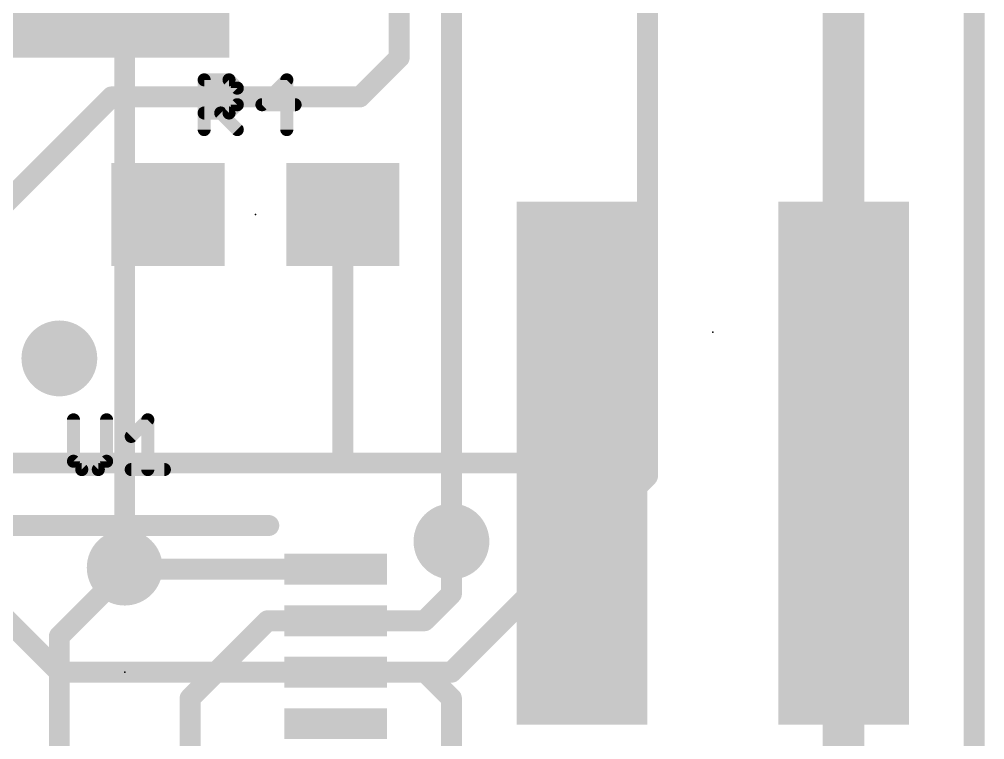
# Model space of a CAD drawing. Extents: x -11.4 to 25.5, y -10.2 to 36.9.
# Drawn here: x 16.12 to 25.5, y 8.23 to 15.23 of the extents above; entities that cross this region are included whole.
import ezdxf

# ---------------------------------------------------------------- set-up
doc = ezdxf.new("R2010")
doc.units = 0
for name, color, linetype in [('1', 12, 'CONTINUOUS'), ('16', 132, 'CONTINUOUS'), ('18', 110, 'CONTINUOUS'), ('20', 53, 'CONTINUOUS'), ('21', 41, 'CONTINUOUS'), ('23', 53, 'CONTINUOUS'), ('25', 253, 'CONTINUOUS'), ('31', 253, 'CONTINUOUS')]:
    doc.layers.add(name, color=color, linetype=linetype)

# ---------------------------------------------------------------- blocks, each defined once
blk = doc.blocks.new('RECT')
blk.add_solid([(-0.5, -0.5), (0.5, -0.5), (-0.5, 0.5), (0.5, 0.5)])
blk = doc.blocks.new('ROUNDV')
at = {"const_width": 0.5}
blk.add_lwpolyline([(0, -0.25, 1), (0, 0.25, 1), (0, -0.25)], format="xyb", dxfattribs=at)

msp = doc.modelspace()

# ---------------------------------------------------------------- linework, layer by layer
at = {"layer": '1'}
for points, const_width in [([(25.4, 24.13), (25.4, 1.27)], 0.2032), ([(24.13, 18.288), (24.13, 10.922)], 0.4064), ([(19.812, 14.859), (19.812, 17.78)], 0.2032), ([(19.431, 14.478), (19.812, 14.859)], 0.2032), ([(15.875, 13.335), (17.018, 14.478)], 0.2032), ([(17.018, 14.478), (19.431, 14.478)], 0.2032), ([(19.265, 10.922), (19.265, 13.335)], 0.2032), ([(24.13, 7.874), (24.13, 10.922)], 0.4064), ([(19.265, 10.922), (13.462, 10.922)], 0.2032), ([(21.59, 10.922), (19.265, 10.922)], 0.2032), ([(20.32, 9.652), (20.32, 10.16)], 0.2032), ([(17.161, 9.89), (16.51, 9.239)], 0.2032), ([(17.161, 9.89), (17.145, 9.906)], 0.2032), ([(19.195, 9.89), (17.161, 9.89)], 0.2032), ([(20.058, 9.39), (20.32, 9.652)], 0.2032), ([(18.534, 9.39), (17.78, 8.636)], 0.2032), ([(19.195, 9.39), (18.534, 9.39)], 0.2032), ([(20.058, 9.39), (19.195, 9.39)], 0.2032), ([(16.51, 9.239), (16.51, 5.08)], 0.2032), ([(20.066, 8.89), (19.195, 8.89)], 0.2032), ([(20.066, 8.89), (20.32, 8.636)], 0.2032), ([(17.78, 8.636), (17.78, 7.112)], 0.2032), ([(20.32, 8.636), (20.32, 8.128)], 0.2032)]:
    msp.add_lwpolyline(points, dxfattribs=dict(at, const_width=const_width))
for points, const_width in [([(19.8479, 14.8231, 1), (19.7761, 14.8949)], 0.1016), ([(19.7612, 14.859, 1), (19.8628, 14.859)], 0.1016), ([(17.018, 14.5288, 1), (17.018, 14.4272)], 0.1016), ([(17.0539, 14.4421, 1), (16.9821, 14.5139)], 0.1016), ([(19.3951, 14.5139, 1), (19.4669, 14.4421)], 0.1016), ([(19.431, 14.4272, 1), (19.431, 14.5288)], 0.1016), ([(19.3158, 13.335, 1), (19.2142, 13.335)], 0.1016), ([(24.2316, 10.922, 1), (24.0284, 10.922)], 0.2032), ([(19.265, 10.9728, 1), (19.265, 10.8712)], 0.1016), ([(19.265, 10.8712, 1), (19.265, 10.9728)], 0.1016), ([(21.59, 10.8712, 1), (21.59, 10.9728)], 0.1016), ([(24.0284, 10.922, 1), (24.2316, 10.922)], 0.2032), ([(19.2142, 10.922, 1), (19.3158, 10.922)], 0.1016), ([(20.3708, 10.16, 1), (20.2692, 10.16)], 0.1016), ([(17.1809, 9.9419, 1), (17.1091, 9.8701)], 0.1016), ([(17.161, 9.9408, 1), (17.161, 9.8392)], 0.1016), ([(17.1969, 9.8541, 1), (17.1251, 9.9259)], 0.1016), ([(17.1251, 9.8541, 1), (17.1969, 9.9259)], 0.1016), ([(19.195, 9.8392, 1), (19.195, 9.9408)], 0.1016), ([(20.2692, 9.652, 1), (20.3708, 9.652)], 0.1016), ([(20.3559, 9.6161, 1), (20.2841, 9.6879)], 0.1016), ([(18.534, 9.4408, 1), (18.534, 9.3392)], 0.1016), ([(18.5699, 9.3541, 1), (18.4981, 9.4259)], 0.1016), ([(19.195, 9.4408, 1), (19.195, 9.3392)], 0.1016), ([(19.195, 9.3392, 1), (19.195, 9.4408)], 0.1016), ([(20.0221, 9.4259, 1), (20.0939, 9.3541)], 0.1016), ([(20.058, 9.3392, 1), (20.058, 9.4408)], 0.1016), ([(16.5608, 9.239, 1), (16.4592, 9.239)], 0.1016), ([(16.4741, 9.2749, 1), (16.5459, 9.2031)], 0.1016), ([(19.195, 8.9408, 1), (19.195, 8.8392)], 0.1016), ([(20.1019, 8.9259, 1), (20.0301, 8.8541)], 0.1016), ([(20.066, 8.8392, 1), (20.066, 8.9408)], 0.1016), ([(17.8308, 8.636, 1), (17.7292, 8.636)], 0.1016), ([(20.3708, 8.636, 1), (20.2692, 8.636)], 0.1016), ([(17.7441, 8.6719, 1), (17.8159, 8.6001)], 0.1016), ([(20.2841, 8.6001, 1), (20.3559, 8.6719)], 0.1016)]:
    msp.add_lwpolyline(points, format="xyb", dxfattribs=dict(at, const_width=const_width))
at = {"layer": '16', "const_width": 0.2032}
for points in [[(25.4, 1.27), (25.4, 24.13)], [(22.225, 10.795), (22.225, 20.32)], [(20.32, 10.16), (20.32, 15.621)], [(17.145, 15.367), (17.145, 9.906)], [(20.32, 8.89), (22.225, 10.795)], [(15.24, 10.16), (16.51, 8.89)], [(16.51, 8.89), (20.32, 8.89)]]:
    msp.add_lwpolyline(points, dxfattribs=at)
at = {"layer": '16', "const_width": 0.1016}
for points in [[(22.2609, 10.7591, 1), (22.1891, 10.8309)], [(22.1742, 10.795, 1), (22.2758, 10.795)], [(20.2692, 10.16, 1), (20.3708, 10.16)], [(17.0942, 9.906, 1), (17.1958, 9.906)], [(16.51, 8.9408, 1), (16.51, 8.8392)], [(16.4741, 8.8541, 1), (16.5459, 8.9259)], [(20.2841, 8.9259, 1), (20.3559, 8.8541)], [(20.32, 8.8392, 1), (20.32, 8.9408)]]:
    msp.add_lwpolyline(points, format="xyb", dxfattribs=at)
at = {"layer": '20', "const_width": 0.2032}
msp.add_lwpolyline([(25.4, 1.27), (25.4, 24.13)], dxfattribs=at)
at = {"layer": '21', "const_width": 0.2032}
msp.add_lwpolyline([(18.545, 10.315), (15.745, 10.315)], dxfattribs=at)
at = {"layer": '21', "const_width": 0.1016}
msp.add_lwpolyline([(18.545, 10.2642, 1), (18.545, 10.3658)], format="xyb", dxfattribs=at)
at = {"layer": '23'}
for p in [(18.415, 13.335), (22.86, 12.192), (17.145, 8.89)]:
    msp.add_point(p, dxfattribs=at)
at = {"layer": '25', "const_width": 0.0635}
for points in [[(17.9172, 14.6753, 1), (17.9172, 14.6118)], [(17.9489, 14.6435, 1), (17.8854, 14.6435)], [(18.1811, 14.666, 1), (18.1362, 14.6211)], [(18.1587, 14.6118, 1), (18.1587, 14.6753)], [(18.7518, 14.6435, 1), (18.6883, 14.6435)], [(18.7425, 14.6211, 1), (18.6976, 14.666)], [(18.2709, 14.563, 1), (18.2074, 14.563)], [(18.2167, 14.5406, 1), (18.2616, 14.5855)], [(18.2616, 14.3796, 1), (18.2167, 14.4245)], [(18.4785, 14.4338, 1), (18.4785, 14.3703)], [(18.456, 14.4245, 1), (18.501, 14.3796)], [(18.8005, 14.3703, 1), (18.8005, 14.4338)], [(17.9172, 14.3533, 1), (17.9172, 14.2898)], [(18.1006, 14.344, 1), (18.0557, 14.2991)], [(18.1362, 14.344, 1), (18.1811, 14.2991)], [(18.1587, 14.2898, 1), (18.1587, 14.3533)], [(18.2074, 14.402, 1), (18.2709, 14.402)], [(17.8854, 14.1605, 1), (17.9489, 14.1605)], [(18.2167, 14.138, 1), (18.2616, 14.183)], [(18.6883, 14.1605, 1), (18.7518, 14.1605)], [(16.6789, 11.3415, 1), (16.6154, 11.3415)], [(17.0009, 11.3415, 1), (16.9374, 11.3415)], [(17.4013, 11.3415, 1), (17.3378, 11.3415)], [(17.392, 11.3191, 1), (17.3471, 11.364)], [(17.186, 11.203, 1), (17.231, 11.1581)], [(16.6696, 10.9615, 1), (16.6247, 10.9165)], [(16.9916, 10.9165, 1), (16.9467, 10.9615)], [(16.6154, 10.939, 1), (16.6789, 10.939)], [(16.7277, 10.8903, 1), (16.7277, 10.8268)], [(16.7052, 10.836, 1), (16.7501, 10.881)], [(16.8662, 10.881, 1), (16.9111, 10.836)], [(16.8887, 10.8268, 1), (16.8887, 10.8903)], [(16.9374, 10.939, 1), (17.0009, 10.939)], [(17.2085, 10.8903, 1), (17.2085, 10.8268)], [(17.3378, 10.8585, 1), (17.4013, 10.8585)], [(17.5305, 10.8268, 1), (17.5305, 10.8903)]]:
    msp.add_lwpolyline(points, format="xyb", dxfattribs=at)
at = {"layer": '25', "const_width": 0.127}
for points in [[(17.9172, 14.1605), (17.9172, 14.6435)], [(17.9172, 14.6435), (18.1587, 14.6435)], [(18.1587, 14.6435), (18.2392, 14.563)], [(18.72, 14.6435), (18.4785, 14.402)], [(18.72, 14.1605), (18.72, 14.6435)], [(18.2392, 14.563), (18.2392, 14.402)], [(18.2392, 14.402), (18.1587, 14.3215)], [(18.4785, 14.402), (18.8005, 14.402)], [(18.1587, 14.3215), (17.9172, 14.3215)], [(18.0782, 14.3215), (18.2392, 14.1605)], [(16.6472, 11.3415), (16.6472, 10.939)], [(16.9692, 10.939), (16.9692, 11.3415)], [(17.2085, 11.1805), (17.3695, 11.3415)], [(17.3695, 11.3415), (17.3695, 10.8585)], [(16.6472, 10.939), (16.7277, 10.8585)], [(16.8887, 10.8585), (16.9692, 10.939)], [(16.7277, 10.8585), (16.8887, 10.8585)], [(17.2085, 10.8585), (17.5305, 10.8585)]]:
    msp.add_lwpolyline(points, dxfattribs=at)

# ---------------------------------------------------------------- block references
at = {"layer": '1', "xscale": 1.1}
for p in [(17.565, 13.335), (19.265, 13.335)]:
    msp.add_blockref('RECT', p, dxfattribs=at)
at = {"layer": '1', "xscale": 1.27, "yscale": 5.08}
msp.add_blockref('RECT', (21.59, 10.922), dxfattribs=at)
at = {"layer": '1', "xscale": 1.27, "yscale": 5.08, "rotation": 180}
msp.add_blockref('RECT', (24.13, 10.922), dxfattribs=at)
at = {"layer": '1', "xscale": 0.3, "rotation": 90}
for p in [(19.195, 9.89), (19.195, 9.39), (19.195, 8.89), (19.195, 8.39)]:
    msp.add_blockref('RECT', p, dxfattribs=at)
at = {"layer": '18', "xscale": 0.7366, "yscale": 0.7366}
for p in [(16.51, 11.938), (16.51, 11.938), (20.32, 10.16), (20.32, 10.16), (17.145, 9.906), (17.145, 9.906)]:
    msp.add_blockref('ROUNDV', p, dxfattribs=at)
at = {"layer": '31'}
for p, xscale, yscale in [((12.7, 16.891), 10.922, 4.064), ((21.59, 10.922), 1.27, 5.08)]:
    msp.add_blockref('RECT', p, dxfattribs=dict(at, xscale=xscale, yscale=yscale))
at = {"layer": '31', "xscale": 1.1}
for p in [(17.565, 13.335), (19.265, 13.335)]:
    msp.add_blockref('RECT', p, dxfattribs=at)
at = {"layer": '31'}
for p, xscale, yscale, rotation in [((24.13, 10.922), 1.27, 5.08, 180), ((19.2075, 9.89), 0.25, 0.875, 90), ((19.2075, 9.39), 0.25, 0.875, 90), ((19.2075, 8.89), 0.25, 0.875, 90), ((19.2075, 8.39), 0.25, 0.875, 90)]:
    msp.add_blockref('RECT', p, dxfattribs=dict(at, xscale=xscale, yscale=yscale, rotation=rotation))

doc.saveas('drawing.dxf')
